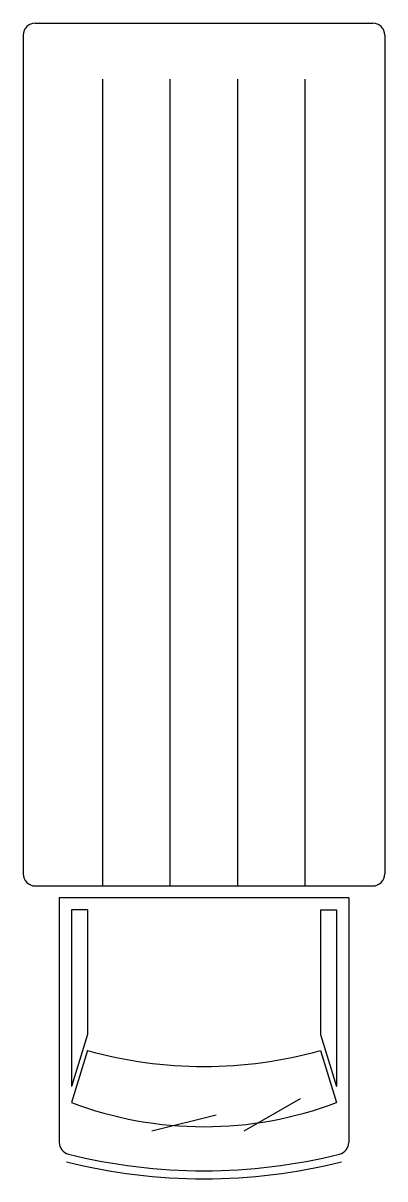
# Model space of a CAD drawing. Extents: x 398.88 to 401.04, y 519.3 to 526.21.
import ezdxf

# ---------------------------------------------------------------- set-up
doc = ezdxf.new("R2010")
doc.units = 0
doc.header["$LTSCALE"] = 15
doc.layers.get('0').update_dxf_attribs({"linetype": 'CONTINUOUS'})

msp = doc.modelspace()

# ---------------------------------------------------------------- linework, layer by layer
at = {"color": 0}
for p, q in [((398.9556, 526.2082), (400.9716, 526.2082)), ((398.8836, 526.1362), (398.8836, 521.1202)), ((401.0436, 526.1362), (401.0436, 521.1202)), ((399.3588, 521.0482), (399.3588, 525.8722)), ((399.762, 521.0482), (399.762, 525.8722)), ((400.1652, 521.0482), (400.1652, 525.8722)), ((400.5684, 521.0482), (400.5684, 525.8722)), ((398.9556, 521.0482), (400.9716, 521.0482)), ((399.0996, 520.9762), (399.0996, 519.5144)), ((400.8276, 520.9762), (399.0996, 520.9762)), ((400.8276, 520.9762), (400.8276, 519.5144)), ((399.1716, 520.9042), (399.1716, 519.8482)), ((399.2676, 520.9042), (399.1716, 520.9042)), ((399.2676, 520.9042), (399.2676, 520.1602)), ((400.6596, 520.9042), (400.7556, 520.9042)), ((400.6596, 520.9042), (400.6596, 520.1602)), ((400.7556, 520.9042), (400.7556, 519.8482)), ((399.2676, 520.1602), (399.1716, 519.8482)), ((400.6596, 520.1602), (400.7556, 519.8482)), ((399.2676, 520.0642), (399.1716, 519.7522)), ((400.6596, 520.0642), (400.7556, 519.7522)), ((400.2036, 519.5842), (400.5396, 519.7762)), ((399.6516, 519.5842), (400.0356, 519.6802))]:
    msp.add_line(p, q, dxfattribs=at)
for centre, radius, start, end in [((398.9556, 526.1362), 0.072, 90, 180), ((400.9716, 526.1362), 0.072, 0, 90), ((398.9556, 521.1202), 0.072, 180, 270), ((400.9716, 521.1202), 0.072, 270, 360), ((399.9636, 522.5392), 2.571, 254.29337, 285.70663), ((399.9636, 521.8582), 2.25, 249.39031, 290.60969), ((399.1716, 519.5144), 0.072, 180, 255.86436), ((400.7556, 519.5144), 0.072, 284.13564, 0), ((399.9636, 522.6592), 3.315, 255.86436, 284.13564), ((399.9636, 522.6592), 3.363, 255.86436, 284.13564)]:
    msp.add_arc(centre, radius, start, end, dxfattribs=at)

doc.saveas('drawing.dxf')
